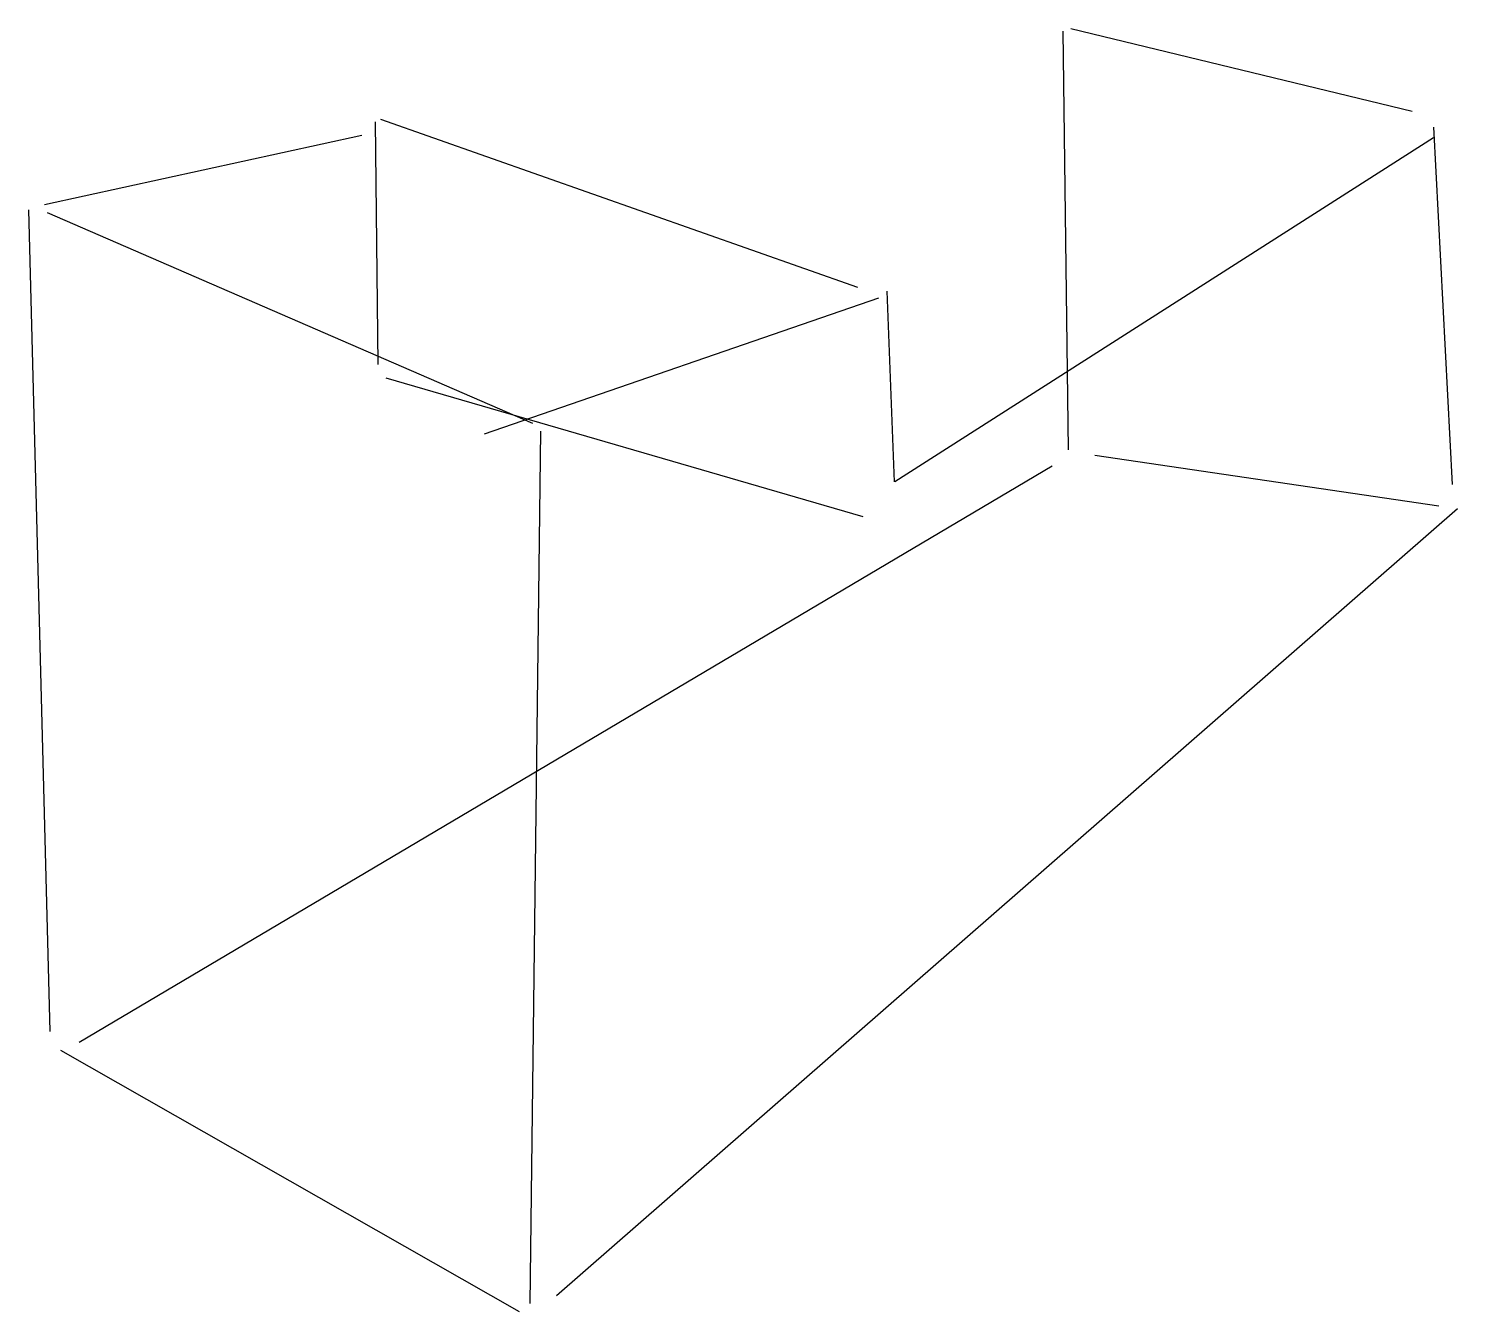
# Model space of a CAD drawing. Header units: metres. Extents: x -150 to 155, y -53 to 220.
import ezdxf

# ---------------------------------------------------------------- set-up
doc = ezdxf.new("R2010")
doc.units = ezdxf.units.M

msp = doc.modelspace()

# ---------------------------------------------------------------- linework, layer by layer
at = {"color": 0, "linetype": 'CONTINUOUS'}
for p, q in [((70.504732, 219.55836), (71.640379, 130.410095)), ((72.208202, 220.126183), (144.88959, 202.523659)), ((-75.993691, 200.252366), (-75.425868, 148.580442)), ((-74.858044, 200.820189), (26.782334, 165.047319)), ((149.432177, 199.116719), (153.40694, 123.028391)), ((-146.403785, 182.649842), (-78.832808, 197.413249)), ((149.432177, 196.845426), (34.731861, 123.596215)), ((-149.810726, 181.514196), (-145.268139, 6.624606)), ((-145.835962, 180.946372), (-42.492114, 136.088328)), ((-52.712934, 133.817035), (31.324921, 162.776025)), ((32.995343, 164.209197), (34.546199, 123.628457)), ((-73.722397, 145.741325), (27.917981, 116.214511)), ((-40.788644, 134.384858), (-43.059937, -51.293375)), ((77.318612, 129.274448), (150.567823, 118.485804)), ((-139.022082, 4.353312), (68.233438, 127.003155)), ((-37.381703, -49.589905), (154.542587, 117.917981)), ((-142.996845, 2.649842), (-45.33123, -52.996845))]:
    msp.add_line(p, q, dxfattribs=at)

doc.saveas('drawing.dxf')
